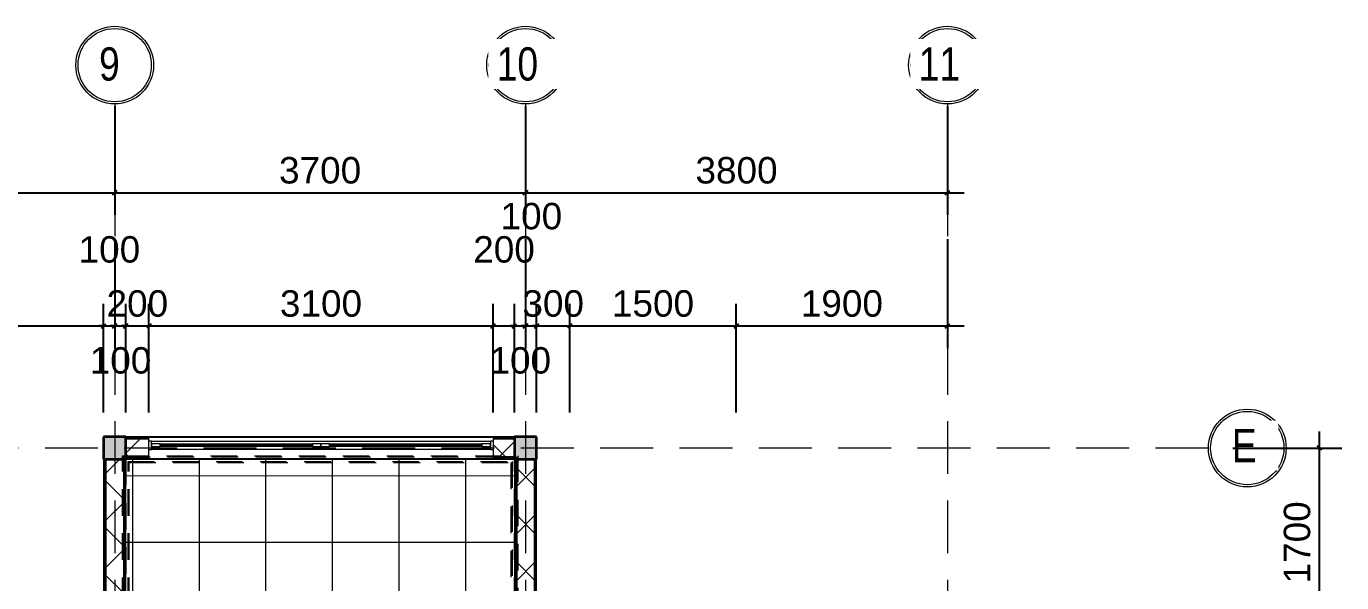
# Model space of a CAD drawing. Header units: millimetres. Extents: x -20510 to 108935, y -243239 to 20306.
# Drawn here: x 28854 to 40700, y -126313 to -121300 of the extents above; entities that cross this region are included whole.
import ezdxf

# ---------------------------------------------------------------- set-up
doc = ezdxf.new("R2010")
doc.units = ezdxf.units.MM
doc.linetypes.add('Hidden', pattern=[714.375, 476.25, -238.125])
doc.linetypes.add('Overhead', pattern=[396.875, 238.125, -158.75])
for name, color, linetype, lineweight in [('A-ANNO-DIMS', 1, 'Continuous', 9), ('A-FLOR-HRAL', 2, 'Continuous', 9), ('A-FLOR-HRAL-MBND', 2, 'Overhead', 9), ('A-FLOR-PATT', 8, 'Continuous', 9), ('A-GLAZ', 4, 'Continuous', 18), ('A-WALL', 7, 'Continuous', 25), ('A-WALL-PATT', 8, 'Continuous', 18), ('S-COLS', 7, 'Continuous', 25), ('S-GRID', 1, 'Continuous', 9), ('S-GRID-IDEN', 1, 'Continuous', 9), ('S-STRS-MBND', 2, 'Overhead', 9)]:
    doc.layers.add(name, color=color, linetype=linetype, lineweight=lineweight)
doc.styles.add('Arial_1', font='arial.ttf', dxfattribs={"width": 0.8, "height": 200})
doc.styles.add('Arial_5', font='arial.ttf', dxfattribs={"height": 238.125})
doc.dimstyles.new('SecretInternalLinAngDimStyle5p4736185', dxfattribs={"dimscale": 304.8, "dimtxt": 242.94927, "dimasz": 0.130208, "dimexe": 0.656168, "dimexo": 0.0625, "dimgap": 0.260417, "dimtad": 1, "dimdec": 0, "dimrnd": 100, "dimzin": 0, "dimdsep": 46, "dimtxsty": 'Arial_5', "dimblk1": 'OBLIQUE', "dimblk2": 'OBLIQUE', "dimsah": 1, "dimcen": 0.09, "dimdle": 0.492126, "dimazin": 0, "dimtfac": 1, "dimtdec": 4, "dimtix": 1, "dimtmove": 0, "dimatfit": 3, "dimfxl": 2.624672, "dimfxlon": 1, "dimtvp": 1, "dimtolj": 1, "dimtzin": 0, "dimarcsym": 2})
doc.dimstyles.new('SecretInternalLinAngDimStyle5p4736185_1', dxfattribs={"dimscale": 304.8, "dimtxt": 242.94927, "dimasz": 0.130208, "dimexe": 0.656168, "dimexo": 0.0625, "dimgap": 0.260417, "dimtad": 1, "dimdec": 0, "dimrnd": 100, "dimzin": 0, "dimdsep": 46, "dimtxsty": 'Arial_5', "dimblk1": 'OBLIQUE', "dimblk2": 'OBLIQUE', "dimsah": 1, "dimcen": 0.09, "dimdle": 0.492126, "dimazin": 0, "dimtfac": 1, "dimtdec": 4, "dimtix": 1, "dimtmove": 2, "dimatfit": 3, "dimfxl": 2.624672, "dimfxlon": 1, "dimtvp": 1, "dimtolj": 1, "dimtzin": 0, "dimarcsym": 2})
pattern_1 = [(0, (26776.95, -140000), (406.4, 101.6), [33.528, -271.272, 33.528, -271.272, -1625.6]), (0, (26776.95, -140000), (406.4, 101.6), [-609.6, 33.528, -576.072, 33.528, -271.272, -711.2]), (0, (26776.95, -140000), (406.4, 101.6), [-1524, 33.528, -169.672, 33.528, -474.472]), (120, (26929.35, -139949.2), (-291.1882, 301.1527), [33.528, -271.272, 33.528, -271.272, -1625.6]), (120, (26929.35, -139949.2), (-291.1882, 301.1527), [-609.6, 33.528, -576.072, 33.528, -271.272, -711.2]), (120, (26929.35, -139949.2), (-291.1882, 301.1527), [-1524, 33.528, -169.672, 33.528, -474.472]), (240, (26980.15, -139746), (-115.2118, -402.7527), [33.528, -271.272, 33.528, -271.272, -1625.6]), (240, (26980.15, -139746), (-115.2118, -402.7527), [-609.6, 33.528, -576.072, 33.528, -271.272, -711.2]), (240, (26980.15, -139746), (-115.2118, -402.7527), [-1524, 33.528, -169.672, 33.528, -474.472])]
pattern_2 = [(45, (26776.95, -140000), (-212.132, 212.132), []), (135, (26776.95, -140000), (-212.132, -212.132), [])]

# ---------------------------------------------------------------- blocks, each defined once
blk = doc.blocks.new('CUA SO 2 CANH NHOM KINH O O THOANG - K3_3100x2100-2404852-05_MẶT BẰNG TẦNG ÁP MÁI')
at = {"layer": 'A-GLAZ'}
for p, q in [((-1525, 63), (-1550, 63)), ((-1525, -13), (-1525, 63)), ((-1449, 37.5), (-1525, 37.5)), ((-1525, 37.5), (-1525, 12.5)), ((-1525, 12.5), (-1449, 12.5)), ((-1449, 12.5), (-1449, 37.5)), ((-76, 27.5), (-1449, 27.5)), ((-1449, 27.5), (-1449, 22.5)), ((-1449, 22.5), (-76, 22.5)), ((0, 37.5), (-76, 37.5)), ((-76, 37.5), (-76, 12.5)), ((-76, 22.5), (-76, 27.5)), ((-76, 12.5), (0, 12.5)), ((0, 12.5), (0, 37.5)), ((76, 37.5), (0, 37.5)), ((0, 37.5), (0, 12.5)), ((0, 12.5), (76, 12.5)), ((76, 12.5), (76, 37.5)), ((1449, 27.5), (76, 27.5)), ((76, 27.5), (76, 22.5)), ((76, 22.5), (1449, 22.5)), ((1525, 37.5), (1449, 37.5)), ((1449, 37.5), (1449, 12.5)), ((1449, 22.5), (1449, 27.5)), ((1449, 12.5), (1525, 12.5)), ((1550, 63), (1525, 63)), ((1525, 63), (1525, -13)), ((1525, 12.5), (1525, 37.5)), ((-1550, -13), (-1525, -13)), ((1525, -13), (1550, -13))]:
    blk.add_line(p, q, dxfattribs=at)
at = {"layer": 'A-GLAZ', "lineweight": 9}
for p, q in [((-1525, 63), (1525, 63)), ((-1449, 37.5), (-76, 37.5)), ((-76, 12.5), (-1449, 12.5)), ((76, 37.5), (1449, 37.5)), ((1449, 12.5), (76, 12.5)), ((1525, -13), (-1525, -13))]:
    blk.add_line(p, q, dxfattribs=at)
blk = doc.blocks.new('Railing - 150mm-V2-05_MẶT BẰNG TẦNG ÁP MÁI')
at = {"layer": 'A-FLOR-HRAL', "flags": 128}
for points in [[(0, 75), (-3, 75), (-6, 75), (-9, 74), (-12, 74), (-15, 74), (-18, 73), (-21, 72), (-24, 71), (-26, 70), (-29, 69), (-32, 68), (-35, 67), (-37, 65), (-40, 64), (-42, 62), (-45, 60), (-47, 58), (-49, 56), (-52, 54), (-54, 52), (-56, 50), (-58, 48), (-60, 45), (-61, 43), (-63, 41), (-65, 38), (-66, 35), (-68, 33), (-69, 30), (-70, 27), (-71, 24), (-72, 22), (-73, 19), (-73, 16), (-74, 13), (-74, 10), (-75, 7), (-75, 4), (-75, 1), (-75, -2), (-75, -5), (-75, -8), (-74, -11), (-74, -14), (-73, -17), (-72, -20), (-71, -23), (-70, -26), (-69, -28), (-68, -31), (-67, -34), (-65, -37), (-64, -39), (-62, -42), (-61, -44), (-59, -47), (-57, -49), (-55, -51), (-53, -53), (-51, -55), (-48, -57), (-46, -59), (-44, -61), (-41, -63), (-39, -64), (-36, -66), (-33, -67), (-31, -68), (-28, -70), (-25, -71), (-22, -72), (-19, -72), (-16, -73), (-14, -74), (-11, -74), (-8, -75), (-5, -75), (-2, -75), (0, -75)], [(0, -75), (3, -75), (6, -75), (9, -74), (12, -74), (15, -74), (18, -73), (21, -72), (24, -71), (26, -70), (29, -69), (32, -68), (35, -67), (37, -65), (40, -64), (42, -62), (45, -60), (47, -58), (49, -56), (52, -54), (54, -52), (56, -50), (58, -48), (60, -45), (61, -43), (63, -41), (65, -38), (66, -35), (68, -33), (69, -30), (70, -27), (71, -24), (72, -22), (73, -19), (73, -16), (74, -13), (74, -10), (75, -7), (75, -4), (75, -1), (75, 2), (75, 5), (75, 8), (74, 11), (74, 14), (73, 17), (72, 20), (71, 23), (70, 26), (69, 28), (68, 31), (67, 34), (65, 37), (64, 39), (62, 42), (61, 44), (59, 47), (57, 49), (55, 51), (53, 53), (51, 55), (48, 57), (46, 59), (44, 61), (41, 63), (39, 64), (36, 66), (33, 67), (31, 68), (28, 70), (25, 71), (22, 72), (19, 72), (16, 73), (14, 74), (11, 74), (8, 75), (5, 75), (2, 75), (0, 75)]]:
    blk.add_lwpolyline(points, dxfattribs=at)
at = {"layer": 'A-FLOR-HRAL', "lineweight": 18}
for start, end in [(90, 270), (270, 90)]:
    blk.add_arc((0, 0), 74, start, end, dxfattribs=at)
blk = doc.blocks.new('Railing - Railing-2370603-05_MẶT BẰNG TẦNG ÁP MÁI')
at = {"layer": 'A-FLOR-HRAL'}
for p, q in [((29750, 11291), (29720, 11291)), ((29750, 11291), (29720, 11291)), ((29720, 10325), (29720, 11291)), ((29781, 11306), (29750, 11291)), ((29781, 11306), (29750, 11291)), ((29781, 10180), (29781, 11306))]:
    blk.add_line(p, q, dxfattribs=at)
at = {"layer": 'A-FLOR-HRAL-MBND'}
for p, q in [((29720, 14830), (33280, 14830)), ((29720, 13100), (29720, 14830)), ((29730, 14820), (33270, 14820)), ((29730, 13100), (29730, 14820)), ((33270, 14820), (33270, 13400)), ((33280, 14830), (33280, 13400)), ((29770, 14780), (33230, 14780)), ((29770, 13100), (29770, 14780)), ((29781, 14769), (33219, 14769)), ((29781, 13100), (29781, 14769)), ((33219, 14769), (33219, 13400)), ((33230, 14780), (33230, 13400)), ((33219, 13400), (33219, 13100)), ((33230, 13400), (33230, 13100)), ((33270, 13400), (33270, 13100)), ((33280, 13400), (33280, 13100)), ((29720, 11291), (29720, 13100)), ((29730, 11294), (29730, 13100)), ((29770, 11303), (29770, 13100)), ((29781, 11306), (29781, 13100)), ((33219, 13100), (33219, 10400)), ((33230, 13100), (33230, 10400)), ((33270, 13100), (33270, 10400)), ((33280, 13100), (33280, 10400)), ((33219, 10400), (33219, 10100)), ((33230, 10400), (33230, 10100)), ((33270, 10400), (33270, 10100)), ((33280, 10400), (33280, 10100)), ((33280, 10100), (33219, 10100)), ((33270, 10100), (33230, 10100))]:
    blk.add_line(p, q, dxfattribs=at)
at = {"extrusion": (0, 0, -1), "zscale": -1, "rotation": 180}
blk.add_blockref('Railing - 150mm-V2-05_MẶT BẰNG TẦNG ÁP MÁI', (-29750, 10112), dxfattribs=at)
blk = doc.blocks.new('M_Concrete-Rectangular-Column - COT200X200-2391835-05_MẶT BẰNG TẦNG ÁP MÁI')
at = {"layer": 'S-COLS', "lineweight": 35}
blk.add_hatch(color=256, dxfattribs=at).paths.add_polyline_path([(100, -100), (100, 100), (-100, 100), (-100, -100)])
for p, q in [((100, 100), (-100, 100)), ((-100, 100), (-100, -100)), ((100, -100), (100, 100)), ((-100, -100), (100, -100))]:
    blk.add_line(p, q, dxfattribs=at)
blk = doc.blocks.new('Grid - TRUC  D1-102336-05_MẶT BẰNG TẦNG ÁP MÁI')
at = {"layer": 'S-GRID-IDEN'}
for radius in [3.5, 3.3]:
    blk.add_circle((0, 0), radius, dxfattribs=at)
blk = doc.blocks.new('_Oblique')
at = {"color": 0, "linetype": 'ByBlock', "lineweight": -2}
blk.add_line((-0.5, -0.5), (0.5, 0.5), dxfattribs=at)
blk = doc.blocks.new('DIMBLOCK50-05_MẶT BẰNG TẦNG ÁP MÁI')
at = {"layer": 'A-ANNO-DIMS', "color": 0, "lineweight": -2, "transparency": 16777216}
for p, q in [((26050, -122019), (26050, -123000)), ((29650, -122019), (29650, -123000)), ((25900, -122800), (29800, -122800))]:
    blk.add_line(p, q, dxfattribs=at)
at = {"layer": 'Defpoints', "color": 0, "transparency": 16777216}
for p in [(26050, -122000), (29650, -122000), (29650, -122800)]:
    blk.add_point(p, dxfattribs=at)
at = {"layer": 'A-ANNO-DIMS', "color": 0, "lineweight": -2, "transparency": 16777216, "xscale": 39.6875, "yscale": 39.6875, "zscale": 39.6875, "rotation": 180}
blk.add_blockref('_Oblique', (26050, -122800), dxfattribs=at)
at = {"layer": 'A-ANNO-DIMS', "color": 0, "lineweight": -2, "transparency": 16777216, "xscale": 39.6875, "yscale": 39.6875, "zscale": 39.6875}
blk.add_blockref('_Oblique', (29650, -122800), dxfattribs=at)
at = {"layer": 'A-ANNO-DIMS', "color": 0, "transparency": 16777216, "insert": (27850, -122599), "char_height": 238.1, "width": 879.1, "attachment_point": 5, "style": 'Arial_5'}
blk.add_mtext('\\A1;3600', dxfattribs=at)
blk = doc.blocks.new('DIMBLOCK51-05_MẶT BẰNG TẦNG ÁP MÁI')
at = {"layer": 'A-ANNO-DIMS', "color": 0, "lineweight": -2, "transparency": 16777216}
for p, q in [((29650, -122019), (29650, -123000)), ((33350, -122019), (33350, -123000)), ((29500, -122800), (33500, -122800))]:
    blk.add_line(p, q, dxfattribs=at)
at = {"layer": 'Defpoints', "color": 0, "transparency": 16777216}
for p in [(29650, -122000), (33350, -122000), (33350, -122800)]:
    blk.add_point(p, dxfattribs=at)
at = {"layer": 'A-ANNO-DIMS', "color": 0, "lineweight": -2, "transparency": 16777216, "xscale": 39.6875, "yscale": 39.6875, "zscale": 39.6875, "rotation": 180}
blk.add_blockref('_Oblique', (29650, -122800), dxfattribs=at)
at = {"layer": 'A-ANNO-DIMS', "color": 0, "lineweight": -2, "transparency": 16777216, "xscale": 39.6875, "yscale": 39.6875, "zscale": 39.6875}
blk.add_blockref('_Oblique', (33350, -122800), dxfattribs=at)
at = {"layer": 'A-ANNO-DIMS', "color": 0, "transparency": 16777216, "insert": (31500, -122599), "char_height": 238.1, "width": 879.1, "attachment_point": 5, "style": 'Arial_5'}
blk.add_mtext('\\A1;3700', dxfattribs=at)
blk = doc.blocks.new('DIMBLOCK52-05_MẶT BẰNG TẦNG ÁP MÁI')
at = {"layer": 'A-ANNO-DIMS', "color": 0, "lineweight": -2, "transparency": 16777216}
for p, q in [((33350, -122019), (33350, -123000)), ((37150, -122019), (37150, -123000)), ((33200, -122800), (37300, -122800))]:
    blk.add_line(p, q, dxfattribs=at)
at = {"layer": 'Defpoints', "color": 0, "transparency": 16777216}
for p in [(33350, -122000), (37150, -122000), (37150, -122800)]:
    blk.add_point(p, dxfattribs=at)
at = {"layer": 'A-ANNO-DIMS', "color": 0, "lineweight": -2, "transparency": 16777216, "xscale": 39.6875, "yscale": 39.6875, "zscale": 39.6875, "rotation": 180}
blk.add_blockref('_Oblique', (33350, -122800), dxfattribs=at)
at = {"layer": 'A-ANNO-DIMS', "color": 0, "lineweight": -2, "transparency": 16777216, "xscale": 39.6875, "yscale": 39.6875, "zscale": 39.6875}
blk.add_blockref('_Oblique', (37150, -122800), dxfattribs=at)
at = {"layer": 'A-ANNO-DIMS', "color": 0, "transparency": 16777216, "insert": (35250, -122599), "char_height": 238.1, "width": 879.1, "attachment_point": 5, "style": 'Arial_5'}
blk.add_mtext('\\A1;3800', dxfattribs=at)
blk = doc.blocks.new('DIMBLOCK65-05_MẶT BẰNG TẦNG ÁP MÁI')
at = {"layer": 'A-ANNO-DIMS', "color": 0, "lineweight": -2, "transparency": 16777216}
for p, q in [((26050, -123219), (26050, -124200)), ((29550, -124781), (29550, -123800)), ((25900, -124000), (29700, -124000))]:
    blk.add_line(p, q, dxfattribs=at)
at = {"layer": 'Defpoints', "color": 0, "transparency": 16777216}
for p in [(26050, -123200), (29550, -124000), (29550, -124800)]:
    blk.add_point(p, dxfattribs=at)
at = {"layer": 'A-ANNO-DIMS', "color": 0, "lineweight": -2, "transparency": 16777216, "xscale": 39.6875, "yscale": 39.6875, "zscale": 39.6875, "rotation": 180}
blk.add_blockref('_Oblique', (26050, -124000), dxfattribs=at)
at = {"layer": 'A-ANNO-DIMS', "color": 0, "lineweight": -2, "transparency": 16777216, "xscale": 39.6875, "yscale": 39.6875, "zscale": 39.6875}
blk.add_blockref('_Oblique', (29550, -124000), dxfattribs=at)
at = {"layer": 'A-ANNO-DIMS', "color": 0, "transparency": 16777216, "insert": (27800, -123799), "char_height": 238.1, "width": 879.1, "attachment_point": 5, "style": 'Arial_5'}
blk.add_mtext('\\A1;3500', dxfattribs=at)
blk = doc.blocks.new('DIMBLOCK66-05_MẶT BẰNG TẦNG ÁP MÁI')
at = {"layer": 'A-ANNO-DIMS', "color": 0, "lineweight": -2, "transparency": 16777216}
for p, q in [((29650, -123219), (29650, -124200)), ((29550, -124781), (29550, -123800)), ((29550, -124000), (29510, -124000)), ((29550, -124000), (29650, -124000)), ((29650, -124000), (29690, -124000))]:
    blk.add_line(p, q, dxfattribs=at)
at = {"layer": 'Defpoints', "color": 0, "transparency": 16777216}
for p in [(29650, -123200), (29650, -124000), (29550, -124800)]:
    blk.add_point(p, dxfattribs=at)
at = {"layer": 'A-ANNO-DIMS', "color": 0, "lineweight": -2, "transparency": 16777216, "xscale": 39.6875, "yscale": 39.6875, "zscale": 39.6875}
blk.add_blockref('_Oblique', (29550, -124000), dxfattribs=at)
at = {"layer": 'A-ANNO-DIMS', "color": 0, "lineweight": -2, "transparency": 16777216, "xscale": 39.6875, "yscale": 39.6875, "zscale": 39.6875, "rotation": 180}
blk.add_blockref('_Oblique', (29650, -124000), dxfattribs=at)
at = {"layer": 'A-ANNO-DIMS', "color": 0, "transparency": 16777216, "insert": (29325, -123191), "char_height": 238.1, "width": 659.33, "attachment_point": 1, "line_spacing_factor": 0.941778, "style": 'Arial_5'}
blk.add_mtext('\\A1;100', dxfattribs=at)
blk = doc.blocks.new('DIMBLOCK67-05_MẶT BẰNG TẦNG ÁP MÁI')
at = {"layer": 'A-ANNO-DIMS', "color": 0, "lineweight": -2, "transparency": 16777216}
for p, q in [((29650, -123219), (29650, -124200)), ((29750, -124781), (29750, -123800)), ((29650, -124000), (29610, -124000)), ((29650, -124000), (29750, -124000)), ((29750, -124000), (29790, -124000))]:
    blk.add_line(p, q, dxfattribs=at)
at = {"layer": 'Defpoints', "color": 0, "transparency": 16777216}
for p in [(29650, -123200), (29750, -124000), (29750, -124800)]:
    blk.add_point(p, dxfattribs=at)
at = {"layer": 'A-ANNO-DIMS', "color": 0, "lineweight": -2, "transparency": 16777216, "xscale": 39.6875, "yscale": 39.6875, "zscale": 39.6875}
blk.add_blockref('_Oblique', (29650, -124000), dxfattribs=at)
at = {"layer": 'A-ANNO-DIMS', "color": 0, "lineweight": -2, "transparency": 16777216, "xscale": 39.6875, "yscale": 39.6875, "zscale": 39.6875, "rotation": 180}
blk.add_blockref('_Oblique', (29750, -124000), dxfattribs=at)
at = {"layer": 'A-ANNO-DIMS', "color": 0, "transparency": 16777216, "insert": (29425, -124191), "char_height": 238.1, "width": 659.33, "attachment_point": 1, "line_spacing_factor": 0.941778, "style": 'Arial_5'}
blk.add_mtext('\\A1;100', dxfattribs=at)
blk = doc.blocks.new('DIMBLOCK68-05_MẶT BẰNG TẦNG ÁP MÁI')
at = {"layer": 'A-ANNO-DIMS', "color": 0, "lineweight": -2, "transparency": 16777216}
for p, q in [((29750, -124781), (29750, -123800)), ((29958, -124781), (29958, -123800)), ((29750, -124000), (29710, -124000)), ((29750, -124000), (29958, -124000)), ((29958, -124000), (29998, -124000))]:
    blk.add_line(p, q, dxfattribs=at)
at = {"layer": 'Defpoints', "color": 0, "transparency": 16777216}
for p in [(29958, -124000), (29750, -124800), (29958, -124800)]:
    blk.add_point(p, dxfattribs=at)
at = {"layer": 'A-ANNO-DIMS', "color": 0, "lineweight": -2, "transparency": 16777216, "xscale": 39.6875, "yscale": 39.6875, "zscale": 39.6875}
blk.add_blockref('_Oblique', (29750, -124000), dxfattribs=at)
at = {"layer": 'A-ANNO-DIMS', "color": 0, "lineweight": -2, "transparency": 16777216, "xscale": 39.6875, "yscale": 39.6875, "zscale": 39.6875, "rotation": 180}
blk.add_blockref('_Oblique', (29958, -124000), dxfattribs=at)
at = {"layer": 'A-ANNO-DIMS', "color": 0, "transparency": 16777216, "insert": (29854, -123799), "char_height": 238.1, "width": 659.33, "attachment_point": 5, "style": 'Arial_5'}
blk.add_mtext('\\A1;200', dxfattribs=at)
blk = doc.blocks.new('DIMBLOCK69-05_MẶT BẰNG TẦNG ÁP MÁI')
at = {"layer": 'A-ANNO-DIMS', "color": 0, "lineweight": -2, "transparency": 16777216}
for p, q in [((29958, -124781), (29958, -123800)), ((33058, -124781), (33058, -123800)), ((29808, -124000), (33208, -124000))]:
    blk.add_line(p, q, dxfattribs=at)
at = {"layer": 'Defpoints', "color": 0, "transparency": 16777216}
for p in [(33058, -124000), (29958, -124800), (33058, -124800)]:
    blk.add_point(p, dxfattribs=at)
at = {"layer": 'A-ANNO-DIMS', "color": 0, "lineweight": -2, "transparency": 16777216, "xscale": 39.6875, "yscale": 39.6875, "zscale": 39.6875, "rotation": 180}
blk.add_blockref('_Oblique', (29958, -124000), dxfattribs=at)
at = {"layer": 'A-ANNO-DIMS', "color": 0, "lineweight": -2, "transparency": 16777216, "xscale": 39.6875, "yscale": 39.6875, "zscale": 39.6875}
blk.add_blockref('_Oblique', (33058, -124000), dxfattribs=at)
at = {"layer": 'A-ANNO-DIMS', "color": 0, "transparency": 16777216, "insert": (31508, -123799), "char_height": 238.1, "width": 879.1, "attachment_point": 5, "style": 'Arial_5'}
blk.add_mtext('\\A1;3100', dxfattribs=at)
blk = doc.blocks.new('DIMBLOCK70-05_MẶT BẰNG TẦNG ÁP MÁI')
at = {"layer": 'A-ANNO-DIMS', "color": 0, "lineweight": -2, "transparency": 16777216}
for p, q in [((33058, -124781), (33058, -123800)), ((33250, -124781), (33250, -123800)), ((32908, -124000), (33400, -124000))]:
    blk.add_line(p, q, dxfattribs=at)
at = {"layer": 'Defpoints', "color": 0, "transparency": 16777216}
for p in [(33250, -124000), (33058, -124800), (33250, -124800)]:
    blk.add_point(p, dxfattribs=at)
at = {"layer": 'A-ANNO-DIMS', "color": 0, "lineweight": -2, "transparency": 16777216, "xscale": 39.6875, "yscale": 39.6875, "zscale": 39.6875, "rotation": 180}
blk.add_blockref('_Oblique', (33058, -124000), dxfattribs=at)
at = {"layer": 'A-ANNO-DIMS', "color": 0, "lineweight": -2, "transparency": 16777216, "xscale": 39.6875, "yscale": 39.6875, "zscale": 39.6875}
blk.add_blockref('_Oblique', (33250, -124000), dxfattribs=at)
at = {"layer": 'A-ANNO-DIMS', "color": 0, "transparency": 16777216, "insert": (32879, -123191), "char_height": 238.1, "width": 659.33, "attachment_point": 1, "line_spacing_factor": 0.941778, "style": 'Arial_5'}
blk.add_mtext('\\A1;200', dxfattribs=at)
blk = doc.blocks.new('DIMBLOCK71-05_MẶT BẰNG TẦNG ÁP MÁI')
at = {"layer": 'A-ANNO-DIMS', "color": 0, "lineweight": -2, "transparency": 16777216}
for p, q in [((33350, -123219), (33350, -124200)), ((33250, -124781), (33250, -123800)), ((33250, -124000), (33210, -124000)), ((33250, -124000), (33350, -124000)), ((33350, -124000), (33390, -124000))]:
    blk.add_line(p, q, dxfattribs=at)
at = {"layer": 'Defpoints', "color": 0, "transparency": 16777216}
for p in [(33350, -123200), (33350, -124000), (33250, -124800)]:
    blk.add_point(p, dxfattribs=at)
at = {"layer": 'A-ANNO-DIMS', "color": 0, "lineweight": -2, "transparency": 16777216, "xscale": 39.6875, "yscale": 39.6875, "zscale": 39.6875}
blk.add_blockref('_Oblique', (33250, -124000), dxfattribs=at)
at = {"layer": 'A-ANNO-DIMS', "color": 0, "lineweight": -2, "transparency": 16777216, "xscale": 39.6875, "yscale": 39.6875, "zscale": 39.6875, "rotation": 180}
blk.add_blockref('_Oblique', (33350, -124000), dxfattribs=at)
at = {"layer": 'A-ANNO-DIMS', "color": 0, "transparency": 16777216, "insert": (33025, -124191), "char_height": 238.1, "width": 659.33, "attachment_point": 1, "line_spacing_factor": 0.941778, "style": 'Arial_5'}
blk.add_mtext('\\A1;100', dxfattribs=at)
blk = doc.blocks.new('DIMBLOCK72-05_MẶT BẰNG TẦNG ÁP MÁI')
at = {"layer": 'A-ANNO-DIMS', "color": 0, "lineweight": -2, "transparency": 16777216}
for p, q in [((33350, -123219), (33350, -124200)), ((33450, -124781), (33450, -123800)), ((33350, -124000), (33310, -124000)), ((33350, -124000), (33450, -124000)), ((33450, -124000), (33490, -124000))]:
    blk.add_line(p, q, dxfattribs=at)
at = {"layer": 'Defpoints', "color": 0, "transparency": 16777216}
for p in [(33350, -123200), (33450, -124000), (33450, -124800)]:
    blk.add_point(p, dxfattribs=at)
at = {"layer": 'A-ANNO-DIMS', "color": 0, "lineweight": -2, "transparency": 16777216, "xscale": 39.6875, "yscale": 39.6875, "zscale": 39.6875}
blk.add_blockref('_Oblique', (33350, -124000), dxfattribs=at)
at = {"layer": 'A-ANNO-DIMS', "color": 0, "lineweight": -2, "transparency": 16777216, "xscale": 39.6875, "yscale": 39.6875, "zscale": 39.6875, "rotation": 180}
blk.add_blockref('_Oblique', (33450, -124000), dxfattribs=at)
at = {"layer": 'A-ANNO-DIMS', "color": 0, "transparency": 16777216, "insert": (33125, -122891), "char_height": 238.1, "width": 659.33, "attachment_point": 1, "line_spacing_factor": 0.941778, "style": 'Arial_5'}
blk.add_mtext('\\A1;100', dxfattribs=at)
blk = doc.blocks.new('DIMBLOCK73-05_MẶT BẰNG TẦNG ÁP MÁI')
at = {"layer": 'A-ANNO-DIMS', "color": 0, "lineweight": -2, "transparency": 16777216}
for p, q in [((33450, -124781), (33450, -123800)), ((33748, -124781), (33748, -123800)), ((33450, -124000), (33410, -124000)), ((33450, -124000), (33748, -124000)), ((33748, -124000), (33788, -124000))]:
    blk.add_line(p, q, dxfattribs=at)
at = {"layer": 'Defpoints', "color": 0, "transparency": 16777216}
for p in [(33748, -124000), (33450, -124800), (33748, -124800)]:
    blk.add_point(p, dxfattribs=at)
at = {"layer": 'A-ANNO-DIMS', "color": 0, "lineweight": -2, "transparency": 16777216, "xscale": 39.6875, "yscale": 39.6875, "zscale": 39.6875}
blk.add_blockref('_Oblique', (33450, -124000), dxfattribs=at)
at = {"layer": 'A-ANNO-DIMS', "color": 0, "lineweight": -2, "transparency": 16777216, "xscale": 39.6875, "yscale": 39.6875, "zscale": 39.6875, "rotation": 180}
blk.add_blockref('_Oblique', (33748, -124000), dxfattribs=at)
at = {"layer": 'A-ANNO-DIMS', "color": 0, "transparency": 16777216, "insert": (33599, -123799), "char_height": 238.1, "width": 659.33, "attachment_point": 5, "style": 'Arial_5'}
blk.add_mtext('\\A1;300', dxfattribs=at)
blk = doc.blocks.new('DIMBLOCK74-05_MẶT BẰNG TẦNG ÁP MÁI')
at = {"layer": 'A-ANNO-DIMS', "color": 0, "lineweight": -2, "transparency": 16777216}
for p, q in [((33748, -124781), (33748, -123800)), ((35248, -124781), (35248, -123800)), ((33598, -124000), (35398, -124000))]:
    blk.add_line(p, q, dxfattribs=at)
at = {"layer": 'Defpoints', "color": 0, "transparency": 16777216}
for p in [(35248, -124000), (33748, -124800), (35248, -124800)]:
    blk.add_point(p, dxfattribs=at)
at = {"layer": 'A-ANNO-DIMS', "color": 0, "lineweight": -2, "transparency": 16777216, "xscale": 39.6875, "yscale": 39.6875, "zscale": 39.6875, "rotation": 180}
blk.add_blockref('_Oblique', (33748, -124000), dxfattribs=at)
at = {"layer": 'A-ANNO-DIMS', "color": 0, "lineweight": -2, "transparency": 16777216, "xscale": 39.6875, "yscale": 39.6875, "zscale": 39.6875}
blk.add_blockref('_Oblique', (35248, -124000), dxfattribs=at)
at = {"layer": 'A-ANNO-DIMS', "color": 0, "transparency": 16777216, "insert": (34498, -123799), "char_height": 238.1, "width": 879.1, "attachment_point": 5, "style": 'Arial_5'}
blk.add_mtext('\\A1;1500', dxfattribs=at)
blk = doc.blocks.new('DIMBLOCK75-05_MẶT BẰNG TẦNG ÁP MÁI')
at = {"layer": 'A-ANNO-DIMS', "color": 0, "lineweight": -2, "transparency": 16777216}
for p, q in [((37150, -123219), (37150, -124200)), ((35248, -124781), (35248, -123800)), ((35098, -124000), (37300, -124000))]:
    blk.add_line(p, q, dxfattribs=at)
at = {"layer": 'Defpoints', "color": 0, "transparency": 16777216}
for p in [(37150, -123200), (37150, -124000), (35248, -124800)]:
    blk.add_point(p, dxfattribs=at)
at = {"layer": 'A-ANNO-DIMS', "color": 0, "lineweight": -2, "transparency": 16777216, "xscale": 39.6875, "yscale": 39.6875, "zscale": 39.6875, "rotation": 180}
blk.add_blockref('_Oblique', (35248, -124000), dxfattribs=at)
at = {"layer": 'A-ANNO-DIMS', "color": 0, "lineweight": -2, "transparency": 16777216, "xscale": 39.6875, "yscale": 39.6875, "zscale": 39.6875}
blk.add_blockref('_Oblique', (37150, -124000), dxfattribs=at)
at = {"layer": 'A-ANNO-DIMS', "color": 0, "transparency": 16777216, "insert": (36199, -123799), "char_height": 238.1, "width": 879.1, "attachment_point": 5, "style": 'Arial_5'}
blk.add_mtext('\\A1;1900', dxfattribs=at)
blk = doc.blocks.new('DIMBLOCK93-05_MẶT BẰNG TẦNG ÁP MÁI')
at = {"layer": 'A-ANNO-DIMS', "color": 0, "lineweight": -2, "transparency": 16777216}
for p, q in [((40500, -126950), (40500, -124950)), ((39719, -125100), (40700, -125100)), ((39719, -126800), (40700, -126800))]:
    blk.add_line(p, q, dxfattribs=at)
at = {"layer": 'Defpoints', "color": 0, "transparency": 16777216}
for p in [(39700, -125100), (40500, -125100), (39700, -126800)]:
    blk.add_point(p, dxfattribs=at)
at = {"layer": 'A-ANNO-DIMS', "color": 0, "lineweight": -2, "transparency": 16777216, "xscale": 39.6875, "yscale": 39.6875, "zscale": 39.6875}
for p, rotation in [((40500, -125100), 90), ((40500, -126800), 270)]:
    blk.add_blockref('_Oblique', p, dxfattribs=dict(at, rotation=rotation))
at = {"layer": 'A-ANNO-DIMS', "color": 0, "transparency": 16777216, "insert": (40299, -125950), "char_height": 238.1, "width": 879.1, "attachment_point": 5, "rotation": 90, "style": 'Arial_5'}
blk.add_mtext('\\A1;1700', dxfattribs=at)

msp = doc.modelspace()

# ---------------------------------------------------------------- hatches: boundary and pattern name
at = {"layer": 'A-FLOR-PATT'}
h = msp.add_hatch(dxfattribs=at)
h.set_pattern_fill('FP_6', color=256, style=0, pattern_type=2)
h.set_pattern_definition([(0.0043, (16612.5, -132550.4), (-0.045, 600), []), (90.004, (16612.5, -132550.4), (-600, -0.042), [])])
h.paths.add_polyline_path([(450, -140100.9), (825, -140100.8), (825, -139951), (650, -139951), (650, -140100), (450, -140100), (450, -139900), (574, -139900), (574, -139750), (450, -139750), (450, -140100)])
h.paths.add_polyline_path([(1925, -140100.8), (2025, -140100.7), (2025, -140001), (1925, -140001)])
h.paths.add_polyline_path([(3125, -140100.7), (3225, -140100.7), (3225, -140001), (3125, -140001)])
h.paths.add_polyline_path([(4250, -140100.6), (11550, -140100), (11550, -134700), (8150, -134700), (8150, -134750), (7950, -134750), (7950, -134700), (7270, -134700), (7270, -134500), (12580, -134500), (12580, -134700), (11750, -134700), (11750, -139900), (22350, -139900), (22350, -134700), (22250, -134700), (22250, -134500), (23080, -134500), (23080, -134700), (22550, -134700), (22550, -139900), (25950, -139900), (25950, -134700), (24080, -134700), (24080, -134500), (31170, -134500), (31170, -134700), (29750, -134700), (29750, -134750), (29550, -134750), (29550, -134700), (26150, -134700), (26150, -140099), (32150, -140098.5), (32150, -140006), (32250, -140006), (32250, -140098.5), (33450, -140098.4), (33450, -140006), (33550, -140006), (33550, -139901), (37250, -139900), (37250, -139750), (37025, -139750), (37025, -139650), (37050, -139650), (37050, -136600), (37150, -136600), (37150, -137450), (37254.9, -137450), (37260.1, -134700), (37250, -134700), (37250, -134750), (37050, -134750), (37050, -134700), (33450, -134700), (33450, -134750), (33250, -134750), (33250, -134700), (32570, -134700), (32570, -134500), (37050, -134500), (37050, -132300), (33220, -132300), (33220, -132100), (33250, -132100), (33249.6, -129962.3), (33232.2, -129960), (33215.2, -129953.6), (33207.3, -129948.4), (33198.9, -129942), (33189.7, -129931.5), (33179.7, -129912.4), (33176.2, -129900.8), (33175.2, -129881.6), (33178.7, -129864.4), (33184.8, -129850.1), (33194.5, -129837.3), (33205.5, -129827), (33218.9, -129818.1), (33218.9, -128025.5), (33250, -128025.5), (33250, -125200), (29750, -125200), (29750, -128701.8), (29781.1, -128694.4), (30299.2, -128452.8), (30346.5, -128258.4), (30478.5, -128541.6), (30525.8, -128347.2), (31075, -128091.1), (31075, -128095.7), (31094.6, -128091.1), (31094.6, -128093.6), (31105.3, -128091.1), (31105.3, -129819.4), (31123.5, -129831.6), (31135.5, -129845.3), (31143.7, -129858.9), (31147.7, -129877.9), (31148.6, -129897.5), (31142.7, -129915.7), (31133.9, -129933), (31120.2, -129946.9), (31101.7, -129956), (31090, -129960.8), (31074.6, -129961.5), (31053.8, -129959), (31043.9, -129955.6), (31025.7, -129943.4), (31013.7, -129929.7), (31005.5, -129916.1), (31000.6, -129900), (29823, -129900), (29819.5, -129916.1), (29809.4, -129932.8), (29795.4, -129947.1), (29779.1, -129956.8), (29765.8, -129960.5), (29750, -129961.5), (29750, -132100), (32220, -132100), (32220, -132300), (29540, -132300), (29540, -132100), (29550, -132100), (29550, -126900), (23000, -126900), (23000, -127900), (22550, -127900), (22550, -132100), (25950, -132100), (25950, -132050), (26150, -132050), (26150, -132100), (28540, -132100), (28540, -132300), (22340, -132300), (22340, -132100), (22350, -132100), (22350, -127900), (19900, -127900), (19900, -126900), (15350, -126900), (15350, -132100), (18750, -132100), (18750, -132050), (18950, -132050), (18950, -132100), (21340, -132100), (21340, -132300), (15140, -132300), (15140, -132100), (15150, -132100), (15150, -126900), (8150, -126900), (8150, -132100), (11550, -132100), (11550, -132050), (11750, -132050), (11750, -132100), (14140, -132100), (14140, -132300), (6270, -132300), (6270, -132100), (7950, -132100), (7949.6, -129962.3), (7929.6, -129959.1), (7918.4, -129955.4), (7907.3, -129948.4), (7899.4, -129942.5), (7888.7, -129929.7), (7879.7, -129912.4), (7876.2, -129900.8), (7875.2, -129881.6), (7878.7, -129864.4), (7884.8, -129850.1), (7894.5, -129837.3), (7905.5, -129827), (7918.9, -129818.1), (7918.9, -128025.5), (7950, -128025.5), (7950, -125200), (4450, -125200), (4450, -132100), (5270, -132100), (5270, -132300), (450, -132300), (450, -132050), (650, -132050), (650, -132100), (4250, -132100), (4250, -126700.8), (4225, -126700.8), (4225, -126899), (675, -126899), (675, -127150), (650, -127150), (650, -129700), (450, -129700), (450, -131200), (-4025.9, -131200), (-4050, -135600), (450, -135600), (450, -137100), (650, -137100), (650.7, -139650), (675, -139650), (675, -139851), (925, -139851), (925, -139901), (4225, -139901), (4225, -139956), (4250, -139956), (4250, -140100)])
h.paths.add_polyline_path([(34550, -140098.3), (34650, -140098.3), (34650, -140001), (34550, -140001)])
h.paths.add_polyline_path([(35750, -140098.2), (35850, -140098.2), (35850, -140001), (35750, -140001)])
h.paths.add_polyline_path([(36950, -140098.2), (37050, -140098.1), (37050, -140000), (36950, -140000)])
h.paths.add_polyline_path([(450, -139650), (450, -139650), (450, -139484.7)])
h.paths.add_polyline_path([(37250.8, -139650), (37252.5, -138750), (37250, -138750), (37250, -139650)])
h.paths.add_polyline_path([(37150, -138650), (37252.7, -138650), (37252.9, -138550), (37150, -138550), (37150, -138558.2)])
h.paths.add_polyline_path([(450, -138650), (550, -138650), (550, -138550), (450, -138550), (450, -138558.2)])
h.paths.add_polyline_path([(450, -138450), (450, -138450), (450, -137631.8)])
h.paths.add_polyline_path([(37250, -138450), (37253.1, -138450), (37254.7, -137550), (37250, -137550), (37250, -137631.8)])
h.paths.add_polyline_path([(450, -137450), (550, -137450), (550, -137200), (450, -137200)])
h.paths.add_polyline_path([(15350, -134750), (15150, -134750), (15150, -134700), (13980, -134700), (13980, -134500), (20850, -134500), (20850, -134700), (18950, -134700), (18950, -134750), (18750, -134750), (18750, -134700), (15350, -134700)])
h.paths.add_polyline_path([(4265, -134750), (4250, -134750), (4250, -134700), (650, -134700), (650, -134750), (450, -134750), (450, -134500), (5870, -134500), (5870, -134700), (4450, -134700), (4450, -134750), (4435, -134750)])
h.paths.add_polyline_path([(37260.4, -134500), (37264.5, -132300), (37250, -132300), (37250, -134500)])
h.paths.add_polyline_path([(33450, -132100), (34550, -132100), (34550, -131500), (34650, -131500), (34650, -130700), (34550, -130700), (34550, -130600), (34350, -130600), (34350, -130500), (37050, -130500), (37050, -130498.3), (33450, -130498.3), (33450.7, -130500), (33550, -130500), (33550, -130600), (33450, -130600), (33450, -132073.3)])
h.paths.add_polyline_path([(37264.9, -132100), (37269.7, -129530), (37250, -129530), (37250, -132100)])
h.paths.add_polyline_path([(34650, -132100), (37050, -132100), (37050, -132097.4), (35000, -132097.4), (35000, -131548.3), (34650, -131548.3), (34650, -132073.3)])
h.paths.add_polyline_path([(31925.4, -129962.3), (31903.7, -129958.8), (31889.2, -129952.6), (31878, -129945), (31867.3, -129934), (31858, -129919.4), (31853.1, -129905.6), (31850.7, -129887.5), (31852.7, -129870.1), (31859.3, -129854.2), (31869.7, -129838.2), (31880.4, -129828.6), (31894.7, -129819.2), (31894.7, -128025.5), (31956.1, -128025.5), (31956.9, -129819.6), (31972.8, -129830), (31983.5, -129841), (31992.8, -129855.6), (31997.7, -129869.4), (32000.1, -129887.5), (31998.1, -129904.9), (31991.5, -129920.8), (31981.1, -129936.8), (31974, -129943.8), (31955.8, -129955.8), (31941, -129960.5)])
h.paths.add_polyline_path([(6625.4, -129962.3), (6603.7, -129958.8), (6589.2, -129952.6), (6578, -129945), (6567.3, -129934), (6558, -129919.4), (6553.1, -129905.6), (6550.7, -129887.5), (6552.7, -129870.1), (6559.3, -129854.2), (6569.7, -129838.2), (6580.4, -129828.6), (6594.7, -129819.2), (6594.7, -128025.5), (6656.1, -128025.5), (6656.9, -129819.6), (6672.8, -129830), (6683.5, -129841), (6692.8, -129855.6), (6697.7, -129869.4), (6700.1, -129887.5), (6698.1, -129904.9), (6691.5, -129920.8), (6681.1, -129936.8), (6674, -129943.8), (6655.8, -129955.8), (6641, -129960.5)])
h.paths.add_polyline_path([(450, -129600), (550, -129600), (550, -129350), (450, -129350)])
h.paths.add_polyline_path([(37269.9, -129430), (37275, -126699.9), (37250, -126700), (37250, -129430)])
h.paths.add_polyline_path([(450, -128250), (550, -128250), (550, -128150), (450, -128150)])
h.paths.add_polyline_path([(450, -127050), (575, -127050), (575, -126900), (450, -126900), (450, -126700), (650, -126700), (650.7, -126799), (825, -126799), (825, -126699.3), (450, -126700), (450, -127050)])
h.paths.add_polyline_path([(3125, -126799), (3225, -126799), (3225, -126700.3), (3125, -126700.3)])
h.paths.add_polyline_path([(1925, -126799), (2025, -126799), (2025, -126699.8), (1925, -126699.8)])
h.paths.add_polyline_path([(28478, -126700), (29550, -126699.1), (29550, -126699.1), (8150, -126698.3), (8150, -126700), (26978, -126700)])
h.paths.add_polyline_path([(4250, -126699.9), (4250, -125000), (4250, -125000), (4250, -126699.9)])
at = {"layer": 'A-WALL-PATT', "lineweight": 9}
h = msp.add_hatch(dxfattribs=at)
h.set_pattern_fill('FP_2', color=256, style=0, pattern_type=2)
h.set_pattern_definition(pattern_1)
h.paths.add_polyline_path([(33058, -125015), (33250, -125015), (33250, -125000), (33058, -125000)])
h.paths.add_polyline_path([(29958, -125015), (29958, -125000), (29750, -125000), (29750, -125015)])
h = msp.add_hatch(dxfattribs=at)
h.set_pattern_fill('FP_3', color=256, style=0, pattern_type=2)
h.set_pattern_definition(pattern_2)
h.paths.add_polyline_path([(33058, -125185), (33250, -125185), (33250, -125015), (33058, -125015), (33058, -125100)])
h.paths.add_polyline_path([(29750, -125185), (29958, -125185), (29958, -125015), (29750, -125015)])
h = msp.add_hatch(dxfattribs=at)
h.set_pattern_fill('FP_2', color=256, style=0, pattern_type=2)
h.set_pattern_definition(pattern_1)
h.paths.add_polyline_path([(29564.9, -132050), (29565, -132050), (29565, -126900), (29550, -126900), (29550, -132050)])
h.paths.add_polyline_path([(29550, -126700), (29565, -126700), (29565, -125200), (29550, -125200), (29550, -126514.8)])
h = msp.add_hatch(dxfattribs=at)
h.set_pattern_fill('FP_3', color=256, style=0, pattern_type=2)
h.set_pattern_definition(pattern_2)
h.paths.add_polyline_path([(29733.4, -132050), (29735, -132050), (29735, -129960.8), (29704.8, -129946.9), (29691.1, -129933), (29682.3, -129915.7), (29676.3, -129897.3), (29677.3, -129877.9), (29681.3, -129858.9), (29691.4, -129842.2), (29704.9, -129828.2), (29728.2, -129816.4), (29735, -129813.5), (29735, -129674.5), (29719.7, -129674.5), (29719.7, -128708.9), (29735, -128705.3), (29735, -126900), (29565, -126900), (29565, -132050)])
h.paths.add_polyline_path([(29565, -126700), (29735, -126700), (29735, -125200), (29565, -125200), (29565, -126514.8)])
h = msp.add_hatch(dxfattribs=at)
h.set_pattern_fill('FP_2', color=256, style=0, pattern_type=2)
h.set_pattern_definition(pattern_1)
h.paths.add_polyline_path([(29750, -132050), (29750, -129961.5), (29735, -129961.5), (29735.1, -132050)])
h.paths.add_polyline_path([(29735, -129814.5), (29750, -129813.5), (29750, -129674.5), (29735, -129674.5), (29735, -129813.5)])
h.paths.add_polyline_path([(29735, -128705.3), (29750, -128701.8), (29750, -126900), (29735, -126900), (29735, -128699.4)])
h.paths.add_polyline_path([(29750, -126700), (29750, -125200), (29735, -125200), (29735, -126700), (29746.7, -126700)])
h = msp.add_hatch(dxfattribs=at)
h.set_pattern_fill('FP_2', color=256, style=0, pattern_type=2)
h.set_pattern_definition(pattern_1)
h.paths.add_polyline_path([(33264.9, -132050), (33265, -132050), (33265, -126900), (33250, -126900), (33250, -132050)])
h.paths.add_polyline_path([(33250, -126700), (33265, -126700), (33265, -125200), (33250, -125200), (33250, -126514.8)])
h = msp.add_hatch(dxfattribs=at)
h.set_pattern_fill('FP_3', color=256, style=0, pattern_type=2)
h.set_pattern_definition(pattern_2)
h.paths.add_polyline_path([(33266.6, -132050), (33435, -132050), (33434.5, -126900), (33265, -126900), (33265, -132050)])
h.paths.add_polyline_path([(33435, -126700), (33435, -125200), (33265, -125200), (33265, -126700), (33433.3, -126700)])
h = msp.add_hatch(dxfattribs=at)
h.set_pattern_fill('FP_2', color=256, style=0, pattern_type=2)
h.set_pattern_definition(pattern_1)
h.paths.add_polyline_path([(33435, -132050), (33450, -132050), (33450, -130600), (33435, -130600)])
h.paths.add_polyline_path([(33435, -130500), (33450, -130500), (33450, -126900), (33435, -126900), (33435, -130220.4)])
h.paths.add_polyline_path([(33435, -126700), (33450, -126700), (33450, -125200), (33435, -125200), (33435, -126514.8)])

# ---------------------------------------------------------------- linework, layer by layer
at = {"layer": 'A-WALL', "lineweight": 18}
for p, q in [((29958, -125000), (29750, -125000)), ((29958, -125200), (29958, -125000)), ((33250, -125000), (33058, -125000)), ((33058, -125000), (33058, -125200)), ((29550, -125200), (29550, -126700)), ((29750, -126700), (29750, -125200)), ((29750, -125200), (29958, -125200)), ((33058, -125200), (33250, -125200)), ((33250, -125200), (33250, -126700)), ((33450, -126700), (33450, -125200))]:
    msp.add_line(p, q, dxfattribs=at)
at = {"layer": 'A-WALL', "lineweight": 35}
for p, q in [((29958, -125015), (29750, -125015)), ((33250, -125015), (33058, -125015)), ((29565, -125200), (29565, -126700)), ((29735, -125200), (29735, -126700)), ((29958, -125185), (29750, -125185)), ((33250, -125185), (33058, -125185)), ((33265, -125200), (33265, -126700)), ((33435, -125200), (33435, -126700))]:
    msp.add_line(p, q, dxfattribs=at)
at = {"layer": 'A-WALL'}
for p, q in [((29958, -125000), (33058, -125000)), ((33058, -125200), (29958, -125200))]:
    msp.add_line(p, q, dxfattribs=at)
at = {"layer": 'S-GRID', "linetype": 'Hidden'}
for p, q in [((29650, -122000), (29650, -143000)), ((33350, -122000), (33350, -143000)), ((37150, -122000), (37150, -143000)), ((39500, -125100), (-3000, -125100))]:
    msp.add_line(p, q, dxfattribs=at)
at = {"layer": 'S-STRS-MBND'}
for p, q in [((33250, -125200), (29750, -125200)), ((29750, -125200), (29750, -126900)), ((33250, -126900), (33250, -125200))]:
    msp.add_line(p, q, dxfattribs=at)

# ---------------------------------------------------------------- block references
at = {"layer": 'A-FLOR-HRAL'}
msp.add_blockref('Railing - Railing-2370603-05_MẶT BẰNG TẦNG ÁP MÁI', (0, -140000), dxfattribs=at)
at = {"layer": 'A-GLAZ', "lineweight": 9}
msp.add_blockref('CUA SO 2 CANH NHOM KINH O O THOANG - K3_3100x2100-2404852-05_MẶT BẰNG TẦNG ÁP MÁI', (31508, -125100), dxfattribs=at)
at = {"layer": 'S-COLS', "lineweight": 35}
for p in [(29650, -125100), (33350, -125100)]:
    msp.add_blockref('M_Concrete-Rectangular-Column - COT200X200-2391835-05_MẶT BẰNG TẦNG ÁP MÁI', p, dxfattribs=at)
at = {"layer": 'S-GRID-IDEN', "xscale": 99.99999999999991, "yscale": 99.99999999999991, "zscale": 99.99999999999991}
for p, rotation in [((29650, -121650), 180), ((33350, -121650), 180), ((37150, -121650), 180), ((39850, -125100), 90)]:
    msp.add_blockref('Grid - TRUC  D1-102336-05_MẶT BẰNG TẦNG ÁP MÁI', p, dxfattribs=dict(at, rotation=rotation))

# ---------------------------------------------------------------- dimensions: what is measured, and where the dimension line sits
at = {"layer": 'A-ANNO-DIMS'}
for base, p1, p2, override, picture, middle in [((29650, -122800), (26050, -122000), (29650, -122000), {"dimpost": '<>', "dimfxl": 3600}, 'DIMBLOCK50-05_MẶT BẰNG TẦNG ÁP MÁI', (27850, -122599)), ((33350, -122800), (29650, -122000), (33350, -122000), {"dimpost": '<>', "dimfxl": 3700}, 'DIMBLOCK51-05_MẶT BẰNG TẦNG ÁP MÁI', (31500, -122599)), ((37150, -122800), (33350, -122000), (37150, -122000), {"dimpost": '<>', "dimfxl": 3800}, 'DIMBLOCK52-05_MẶT BẰNG TẦNG ÁP MÁI', (35250, -122599)), ((29550, -124000), (26050, -123200), (29550, -124800), {"dimpost": '<>', "dimfxl": 3848.376281}, 'DIMBLOCK65-05_MẶT BẰNG TẦNG ÁP MÁI', (27800, -123799)), ((37150, -124000), (35248, -124800), (37150, -123200), {"dimpost": '<>', "dimfxl": 2485.474949}, 'DIMBLOCK75-05_MẶT BẰNG TẦNG ÁP MÁI', (36199, -123799)), ((29958, -124000), (29750, -124800), (29958, -124800), {"dimpost": '<>', "dimfxl": 208.004805}, 'DIMBLOCK68-05_MẶT BẰNG TẦNG ÁP MÁI', (29854, -123799)), ((33058, -124000), (29958, -124800), (33058, -124800), {"dimpost": '<>', "dimfxl": 3100}, 'DIMBLOCK69-05_MẶT BẰNG TẦNG ÁP MÁI', (31508, -123799)), ((33748, -124000), (33450, -124800), (33748, -124800), {"dimpost": '<>', "dimfxl": 298.004805}, 'DIMBLOCK73-05_MẶT BẰNG TẦNG ÁP MÁI', (33599, -123799)), ((35248, -124000), (33748, -124800), (35248, -124800), {"dimpost": '<>', "dimfxl": 1500}, 'DIMBLOCK74-05_MẶT BẰNG TẦNG ÁP MÁI', (34498, -123799))]:
    dim = msp.add_linear_dim(base=base, p1=p1, p2=p2, dimstyle='SecretInternalLinAngDimStyle5p4736185', override=override, dxfattribs=at)
    dim.commit()
    dim.dimension.update_dxf_attribs({"geometry": picture, "text_midpoint": middle})
for base, p1, p2, override, picture, middle in [((33450, -124000), (33350, -123200), (33450, -124800), {"dimpost": '<>', "dimfxl": 1603.121954}, 'DIMBLOCK72-05_MẶT BẰNG TẦNG ÁP MÁI', (33454.9, -123049.6)), ((29650, -124000), (29550, -124800), (29650, -123200), {"dimpost": '<>', "dimfxl": 1603.121954}, 'DIMBLOCK66-05_MẶT BẰNG TẦNG ÁP MÁI', (29654.9, -123349.6)), ((33250, -124000), (33058, -124800), (33250, -124800), {"dimpost": '<>', "dimfxl": 191.995195}, 'DIMBLOCK70-05_MẶT BẰNG TẦNG ÁP MÁI', (33208.9, -123349.6)), ((29750, -124000), (29650, -123200), (29750, -124800), {"dimpost": '<>', "dimfxl": 1603.121954}, 'DIMBLOCK67-05_MẶT BẰNG TẦNG ÁP MÁI', (29754.9, -124349.6)), ((33350, -124000), (33250, -124800), (33350, -123200), {"dimpost": '<>', "dimfxl": 1603.121954}, 'DIMBLOCK71-05_MẶT BẰNG TẦNG ÁP MÁI', (33354.9, -124349.6))]:
    dim = msp.add_linear_dim(base=base, p1=p1, p2=p2, dimstyle='SecretInternalLinAngDimStyle5p4736185_1', override=override, dxfattribs=at)
    dim.commit()
    dim.dimension.update_dxf_attribs({"geometry": picture, "text_midpoint": middle, "dimtype": 160})

# ---------------------------------------------------------------- next in the draw order: texts
at = {"layer": 'S-GRID-IDEN', "char_height": 300, "attachment_point": 1, "style": 'Arial_1', "bg_fill": 3, "box_fill_scale": 1.25, "bg_fill_color": 9, "bg_fill_true_color": 13158600, "bg_fill_transparency": 0}
for s, insert, width in [('9', (29509.2, -121489.2), 288.607), ('10', (33090.2, -121489.2), 577.215), ('11', (36890.2, -121489.2), 577.215), ('E', (39711, -124927.3), 344.726)]:
    msp.add_mtext(s, dxfattribs=dict(at, insert=insert, width=width))

# ---------------------------------------------------------------- next in the draw order: dimensions: what is measured, and where the dimension line sits
at = {"layer": 'A-ANNO-DIMS'}
dim = msp.add_linear_dim(base=(40500, -125100), p1=(39700, -126800), p2=(39700, -125100), angle=90, dimstyle='SecretInternalLinAngDimStyle5p4736185', override={"dimpost": '<>', "dimfxl": 1700}, dxfattribs=at)
dim.commit()
dim.dimension.update_dxf_attribs({"geometry": 'DIMBLOCK93-05_MẶT BẰNG TẦNG ÁP MÁI', "text_midpoint": (40299, -125950)})

doc.saveas('drawing.dxf')
